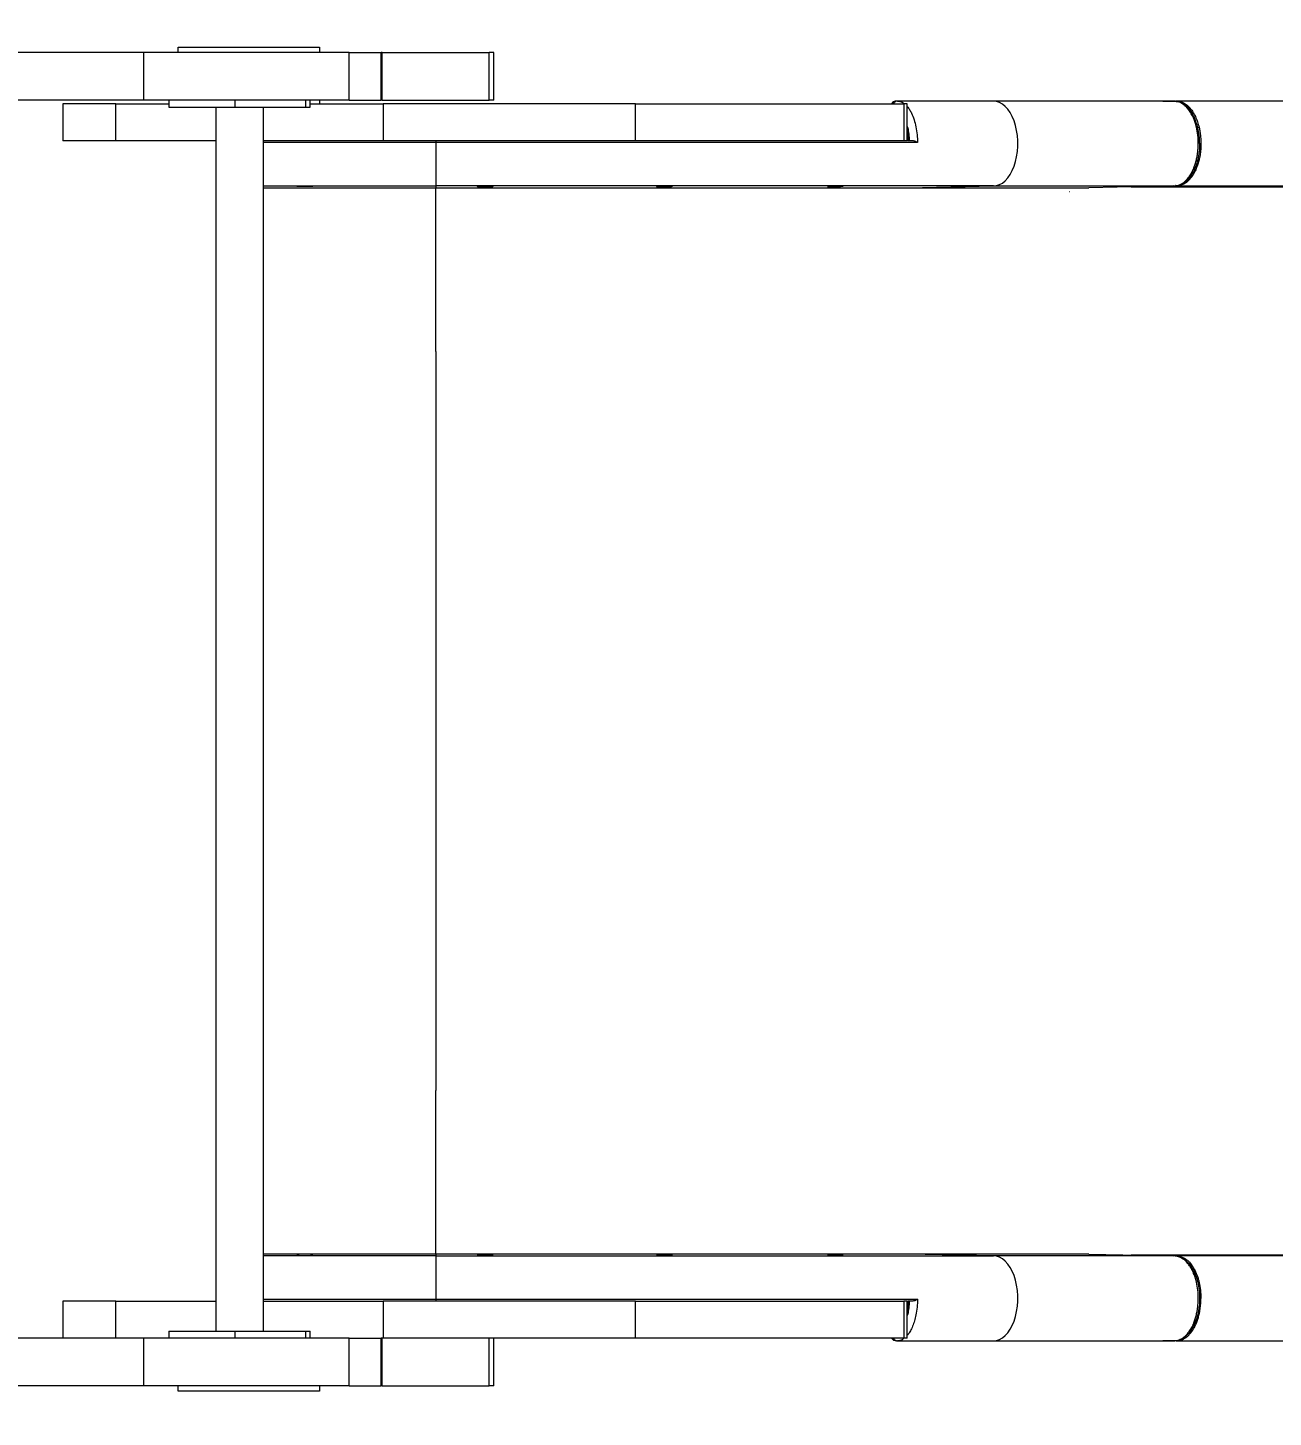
# Model space of a CAD drawing. Header units: millimetres. Extents: x -3294 to 3007, y -2309 to 2119.
# Drawn here: x -354 to 350, y -154 to 632 of the extents above; entities that cross this region are included whole.
import ezdxf

# ---------------------------------------------------------------- set-up
doc = ezdxf.new("R2010")
doc.units = ezdxf.units.MM
doc.linetypes.add('HIDDEN', pattern=[1.905, 1.27, -0.635])
for name, color, linetype in [('DIKOM_ОБЪЕКТ', 7, 'Continuous'), ('DIKOM_РАЗМЕР_ЗОНА', 7, 'Continuous'), ('DIKOM_РАЗМЕР_ОБЪЕКТА', 7, 'Continuous')]:
    doc.layers.add(name, color=color, linetype=linetype)
doc.styles.add('style1', font='arialbd.ttf', dxfattribs={"width": 0.8})
doc.dimstyles.new('1-50', dxfattribs={"dimtxt": 300, "dimasz": 200, "dimexe": 100, "dimexo": 0, "dimgap": 100, "dimtad": 1, "dimtxsty": 'style1', "dimcen": 200, "dimclrd": 7, "dimclre": 7, "dimclrt": 7, "dimadec": 1, "dimazin": 2, "dimtfac": 1, "dimtmove": 0, "dimatfit": 2, "dimfxl": 0, "dimlwd": 25, "dimlwe": 18, "dimarcsym": 0})

# ---------------------------------------------------------------- blocks, each defined once
blk = doc.blocks.new('A$C1efe00ee')
at = {"color": 7, "linetype": 'Continuous', "lineweight": 15}
for p, q in [((804.94, 757), (502.39, 757)), ((804.94, 730), (804.94, 757)), ((921.13, 757), (804.94, 757)), ((824.39, 757), (824.39, 760)), ((824.39, 760), (904.39, 760)), ((904.39, 760), (904.39, 757)), ((921.13, 730), (921.13, 757)), ((921.13, 757), (939.14, 757)), ((939.14, 730), (939.14, 757)), ((939.76, 757), (939.14, 757)), ((939.76, 730), (939.76, 757)), ((939.76, 757), (1000.36, 757)), ((1000.36, 730), (1000.36, 757)), ((1002.93, 757), (1000.36, 757)), ((1002.93, 730), (1002.93, 757)), ((804.94, 730), (502.39, 730)), ((759.11, 728), (759.11, 707)), ((789.11, 728), (759.11, 728)), ((789.11, 707), (789.11, 728)), ((789.11, 728), (819.11, 728)), ((921.13, 730), (804.94, 730)), ((819.11, 730), (819.11, 726)), ((819.11, 726), (856.43, 726)), ((845.61, 726), (845.61, 34)), ((856.43, 730), (856.43, 726)), ((856.43, 726), (896.43, 726)), ((872.61, 34), (872.61, 726)), ((896.43, 730), (896.43, 726)), ((896.43, 726), (899.11, 726)), ((899.11, 726), (899.11, 730)), ((899.11, 728), (940.26, 728)), ((904.39, 730), (904.39, 728)), ((921.13, 730), (939.14, 730)), ((939.76, 730), (939.14, 730)), ((939.76, 730), (1000.36, 730)), ((940.26, 728), (940.26, 707)), ((1083.02, 728), (940.26, 728)), ((1002.93, 730), (1000.36, 730)), ((1083.02, 707), (1083.02, 728)), ((1083.02, 728), (1234.88, 728)), ((1231.28, 729.5), (1230.71, 729.5)), ((1234.88, 728), (1234.88, 707)), ((1236.77, 728), (1234.88, 728)), ((1236.77, 707), (1236.77, 728)), ((1379.74, 729.5), (1285.54, 729.5)), ((1381.38, 729.5), (1379.74, 729.5)), ((1387.58, 729.5), (1379.74, 729.5)), ((1381.38, 729.5), (1389.09, 729.5)), ((1544.39, 729.5), (1389.09, 729.5)), ((789.11, 707), (759.11, 707)), ((845.61, 707), (789.11, 707)), ((940.26, 707), (872.61, 707)), ((1083.02, 707), (940.26, 707)), ((970.07, 707), (970.07, 706.02)), ((970.07, 706.02), (970.07, 681.5)), ((1242.56, 706.02), (970.07, 706.02)), ((1234.88, 707), (1083.02, 707)), ((1236.77, 707), (1234.88, 707)), ((1240, 707), (1237.25, 707)), ((1402.11, 705.5), (1402.85, 705.5)), ((872.61, 681.5), (970.07, 681.5)), ((1285.54, 681.5), (970.07, 681.5)), ((970.07, 681.5), (970.07, 680.5)), ((970.07, 680.5), (1237.36, 680.5)), ((970.07, 588), (970.07, 680.5)), ((1237.36, 680.5), (1285.54, 681.5)), ((1237.36, 680.5), (1339.4, 680.5)), ((1285.54, 681.5), (1387.58, 681.5)), ((1328.34, 678.35), (1328.53, 678.43)), ((1387.58, 681.5), (1339.4, 680.5)), ((1386.08, 681.47), (1389.09, 681.5)), ((1389.09, 681.5), (1544.39, 681.5)), ((970.07, 588), (970.07, 170)), ((970.07, 77.5), (970.07, 170)), ((970.07, 76.5), (872.61, 76.5)), ((970.07, 77.5), (970.07, 76.5)), ((1237.36, 77.5), (970.07, 77.5)), ((970.07, 76.5), (970.07, 51.98)), ((970.07, 76.5), (1285.54, 76.5)), ((1285.54, 76.5), (1237.36, 77.5)), ((1339.4, 77.5), (1237.36, 77.5)), ((1387.58, 76.5), (1285.54, 76.5)), ((1339.4, 77.5), (1387.58, 76.5)), ((1389.09, 76.5), (1386.08, 76.53)), ((1544.39, 76.5), (1389.09, 76.5)), ((759.11, 51), (759.11, 30)), ((789.11, 51), (759.11, 51)), ((789.11, 30), (789.11, 51)), ((789.11, 51), (845.61, 51)), ((872.61, 51), (940.26, 51)), ((940.26, 51), (940.26, 30)), ((1083.02, 51), (940.26, 51)), ((970.07, 51.98), (1242.56, 51.98)), ((970.07, 51.98), (970.07, 51)), ((1083.02, 30), (1083.02, 51)), ((1083.02, 51), (1234.88, 51)), ((1234.88, 51), (1234.88, 30)), ((1236.77, 51), (1234.88, 51)), ((1236.77, 30), (1236.77, 51)), ((1240, 51), (1237.11, 51)), ((819.11, 34), (819.11, 30)), ((819.11, 34), (856.43, 34)), ((856.43, 34), (856.43, 30)), ((856.43, 34), (896.43, 34)), ((896.43, 34), (896.43, 30)), ((896.43, 34), (899.11, 34)), ((899.11, 30), (899.11, 34)), ((804.94, 30), (502.39, 30)), ((804.94, 3), (804.94, 30)), ((921.13, 30), (804.94, 30)), ((921.13, 3), (921.13, 30)), ((921.13, 30), (939.14, 30)), ((939.14, 3), (939.14, 30)), ((939.27, 30), (939.14, 30)), ((940.26, 30), (939.27, 30)), ((939.76, 3), (939.76, 30)), ((1083.02, 30), (940.26, 30)), ((1000.36, 3), (1000.36, 30)), ((1002.93, 3), (1002.93, 30)), ((1234.88, 30), (1083.02, 30)), ((1230.71, 28.5), (1231.28, 28.5)), ((1236.77, 30), (1234.88, 30)), ((1285.54, 28.5), (1379.74, 28.5)), ((1379.74, 28.5), (1381.38, 28.5)), ((1379.74, 28.5), (1387.58, 28.5)), ((1389.09, 28.5), (1381.38, 28.5)), ((1388.93, 28.52), (1389.2, 28.52)), ((1389.09, 28.5), (1544.39, 28.5)), ((804.94, 3), (502.39, 3)), ((921.13, 3), (804.94, 3)), ((824.39, 0), (824.39, 3)), ((904.39, 3), (904.39, 0)), ((921.13, 3), (939.14, 3)), ((939.76, 3), (939.14, 3)), ((939.76, 3), (1000.36, 3)), ((1002.93, 3), (1000.36, 3)), ((904.39, 0), (824.39, 0))]:
    blk.add_line(p, q, dxfattribs=at)
at = {"color": 8, "linetype": 'Continuous', "lineweight": 15}
for p, q in [((970.07, 706.02), (872.61, 706.02)), ((872.61, 680.5), (970.07, 680.5)), ((1363.37, 681), (1495.89, 681)), ((970.07, 77.5), (872.61, 77.5)), ((1495.89, 77), (1363.37, 77)), ((872.61, 51.98), (970.07, 51.98))]:
    blk.add_line(p, q, dxfattribs=at)
at = {"color": 7, "linetype": 'Continuous', "lineweight": 15, "flags": 128}
for points in [[(1285.54, 681.5), (1287.26, 681.69), (1288.96, 682.25), (1290.6, 683.19), (1292.17, 684.47), (1293.63, 686.08), (1294.96, 688), (1296.14, 690.2), (1297.16, 692.64), (1297.99, 695.28), (1298.63, 698.08), (1299.06, 701), (1299.28, 703.99), (1299.28, 707.01), (1299.06, 710), (1298.63, 712.92), (1297.99, 715.72), (1297.16, 718.36), (1296.14, 720.8), (1294.96, 723), (1293.63, 724.92), (1292.17, 726.53), (1290.6, 727.81), (1288.96, 728.75), (1287.26, 729.31), (1285.54, 729.5)], [(1285.54, 28.5), (1287.26, 28.69), (1288.96, 29.25), (1290.6, 30.19), (1292.17, 31.47), (1293.63, 33.08), (1294.96, 35), (1296.14, 37.2), (1297.16, 39.64), (1297.99, 42.28), (1298.63, 45.08), (1299.06, 48), (1299.28, 50.99), (1299.28, 54.01), (1299.06, 57), (1298.63, 59.92), (1297.99, 62.72), (1297.16, 65.36), (1296.14, 67.8), (1294.96, 70), (1293.63, 71.92), (1292.17, 73.53), (1290.6, 74.81), (1288.96, 75.75), (1287.26, 76.31), (1285.54, 76.5)]]:
    blk.add_lwpolyline(points, dxfattribs=at)
at = {"color": 7, "linetype": 'Continuous', "lineweight": 15}
for centre, radius, start, end in [((1230.66, 726.1), 3.4, 90, 146.02552), ((1401.86, 711.88), 2.8, 91.06347, 106.28626), ((1401.86, 699.12), 2.8, 253.70151, 268.94875), ((1398.87, 689.97), 1.45, 238.89916, 268.05548), ((1230.66, 31.9), 3.4, 213.97448, 270)]:
    blk.add_arc(centre, radius, start, end, dxfattribs=at)
at = {"color": 8, "linetype": 'Continuous', "lineweight": 15}
for centre, radius, start, end in [((1230.78, 726.56), 2.94, 91.43809, 150.70141), ((1231.35, 726.56), 2.94, 91.43709, 150.70362), ((1230.77, 31.42), 2.92, 209.09477, 268.76574), ((1231.34, 31.42), 2.92, 209.0919, 268.76739)]:
    blk.add_arc(centre, radius, start, end, dxfattribs=at)
at = {"color": 7, "linetype": 'Continuous', "lineweight": 15}
for centre in [(896.06, 681.32), (896.06, 76.68)]:
    blk.add_ellipse(centre, major_axis=(4.5, 0), ratio=0.011921, dxfattribs=at)
for points, knots in [([(1285.54, 729.5), (1279.68, 729.5), (1267.98, 729.5), (1249.87, 729.5), (1237.48, 729.5), (1231.28, 729.5)], [0, 0, 0, 0, 0.333417, 0.666583, 1, 1, 1, 1]), ([(1387.58, 681.5), (1388.06, 681.53), (1388.95, 681.57), (1390.14, 681.89), (1391.08, 682.27), (1391.77, 682.63), (1392.32, 682.96), (1392.99, 683.41), (1393.85, 684.1), (1394.8, 685.04), (1395.71, 686.1), (1396.49, 687.17), (1397.05, 688.07), (1397.45, 688.77), (1397.78, 689.36), (1398.12, 690.05), (1398.42, 690.7), (1398.66, 691.25), (1399.08, 692.27), (1399.67, 693.93), (1400.3, 696.2), (1400.76, 698.43), (1401.1, 700.76), (1401.3, 703.09), (1401.39, 706.32), (1401.17, 710.21), (1400.56, 713.73), (1399.94, 716.11), (1399.55, 717.38), (1399.15, 718.53), (1398.66, 719.79), (1398.08, 721.06), (1397.41, 722.33), (1396.74, 723.44), (1396.01, 724.5), (1395.1, 725.64), (1394.02, 726.77), (1392.38, 728.08), (1390.23, 729.24), (1388.49, 729.41), (1387.58, 729.5)], [0, 0, 0, 0, 0.033427, 0.061267, 0.083517, 0.100176, 0.111237, 0.124487, 0.149577, 0.177104, 0.200204, 0.225182, 0.246058, 0.253413, 0.264244, 0.27855, 0.289672, 0.297432, 0.306322, 0.339766, 0.375081, 0.406359, 0.433788, 0.470591, 0.500221, 0.562475, 0.624949, 0.645719, 0.666489, 0.682273, 0.699231, 0.727145, 0.746655, 0.767737, 0.791512, 0.812542, 0.845106, 0.87923, 0.937345, 1, 1, 1, 1]), ([(1389.09, 729.5), (1389.06, 729.5), (1389, 729.5), (1388.92, 729.48), (1388.84, 729.45), (1388.76, 729.42), (1388.68, 729.37), (1388.6, 729.3), (1388.54, 729.24), (1388.51, 729.21)], [0, 0, 0, 0, 0.132135, 0.26441, 0.396528, 0.528707, 0.660906, 0.79307, 1, 1, 1, 1]), ([(1401.07, 714.57), (1400.79, 715.62), (1400.23, 717.73), (1399.06, 720.58), (1397.68, 723.12), (1396.1, 725.27), (1394.35, 727.01), (1392.47, 728.26), (1390.51, 729.06), (1389.18, 729.16), (1388.51, 729.21)], [0, 0, 0, 0, 0.124392, 0.249617, 0.374288, 0.499232, 0.624881, 0.750179, 0.874552, 1, 1, 1, 1]), ([(1389.09, 729.5), (1389.26, 729.5), (1389.6, 729.49), (1390.11, 729.44), (1390.61, 729.36), (1391.11, 729.25), (1391.65, 729.09), (1392.31, 728.85), (1392.99, 728.53), (1393.63, 728.16), (1394.18, 727.81), (1394.71, 727.41), (1395.24, 726.98), (1395.75, 726.51), (1396.25, 726), (1396.6, 725.62), (1396.92, 725.24), (1397.35, 724.72), (1397.97, 723.87), (1398.6, 722.86), (1399.18, 721.84), (1399.98, 720.25), (1400.95, 717.9), (1401.52, 715.76), (1401.81, 714.68)], [0, 0, 0, 0, 0.031382, 0.06276, 0.094136, 0.125517, 0.154785, 0.196203, 0.249759, 0.285567, 0.321374, 0.357184, 0.392991, 0.428802, 0.464609, 0.500421, 0.504183, 0.535775, 0.597797, 0.649836, 0.694891, 0.749723, 0.87486, 1, 1, 1, 1]), ([(1236.77, 712.26), (1236.82, 712.04), (1237.01, 711.11), (1237.17, 709.26), (1237.23, 707.64), (1237.26, 706.8)], [0, 0, 0, 0, 0.130094, 0.547856, 1, 1, 1, 1]), ([(1402.11, 705.5), (1402.06, 707.06), (1401.98, 710.17), (1401.37, 713.11), (1401.07, 714.57)], [0, 0, 0, 0, 0.501041, 1, 1, 1, 1]), ([(1401.81, 714.68), (1401.9, 714.27), (1402.09, 713.43), (1402.32, 712.15), (1402.5, 710.95), (1402.65, 709.7), (1402.77, 708.27), (1402.84, 706.82), (1402.85, 705.85), (1402.85, 705.5)], [0, 0, 0, 0, 0.142559, 0.285121, 0.427678, 0.53758, 0.693165, 0.886981, 1, 1, 1, 1]), ([(1242.56, 706.02), (1242.17, 706.25), (1241.57, 706.6), (1240.66, 706.94), (1240.2, 706.98), (1240, 707)], [0, 0, 0, 0, 0.499508, 0.776238, 1, 1, 1, 1]), ([(1402.11, 705.5), (1402.06, 703.95), (1401.98, 700.83), (1401.37, 697.9), (1401.07, 696.43)], [0, 0, 0, 0, 0.498953, 1, 1, 1, 1]), ([(1402.85, 705.5), (1402.85, 705.05), (1402.84, 704.16), (1402.78, 702.82), (1402.68, 701.59), (1402.54, 700.33), (1402.34, 698.93), (1402.09, 697.54), (1401.88, 696.65), (1401.81, 696.32)], [0, 0, 0, 0, 0.14255, 0.285116, 0.427675, 0.537591, 0.693168, 0.88698, 1, 1, 1, 1]), ([(1401.07, 696.43), (1400.69, 695.02), (1399.93, 692.21), (1398.73, 689.89), (1398.12, 688.74)], [0, 0, 0, 0, 0.498954, 1, 1, 1, 1]), ([(1401.81, 696.32), (1401.7, 695.9), (1401.5, 695.08), (1401.14, 693.89), (1400.78, 692.82), (1400.38, 691.75), (1399.89, 690.59), (1399.35, 689.47), (1398.96, 688.78), (1398.82, 688.53)], [0, 0, 0, 0, 0.14257, 0.285122, 0.427689, 0.537579, 0.693159, 0.886977, 1, 1, 1, 1]), ([(1002.56, 681.32), (1002.51, 681.32), (1002.41, 681.3), (1001.63, 681.29), (1000.49, 681.27), (999.07, 681.27), (997.53, 681.26), (996.05, 681.27), (994.8, 681.28), (993.92, 681.29), (993.59, 681.31), (993.53, 681.32), (993.73, 681.33), (994.48, 681.35), (995.63, 681.36), (997.05, 681.37), (998.59, 681.37), (1000.07, 681.37), (1001.32, 681.36), (1002.2, 681.34), (1002.53, 681.33), (1002.55, 681.32), (1002.56, 681.32)], [0, 0, 0, 0, 0.053684, 0.107379, 0.161069, 0.214755, 0.268437, 0.322119, 0.375796, 0.429483, 0.48317, 0.499992, 0.553685, 0.60738, 0.66107, 0.714756, 0.768438, 0.822121, 0.875802, 0.929483, 0.983169, 1, 1, 1, 1]), ([(1103.95, 681.33), (1103.9, 681.33), (1103.8, 681.31), (1103.03, 681.3), (1101.88, 681.28), (1100.46, 681.27), (1098.92, 681.26), (1097.44, 681.27), (1096.19, 681.27), (1095.31, 681.28), (1094.99, 681.3), (1094.93, 681.31), (1095.12, 681.32), (1095.87, 681.34), (1097.02, 681.36), (1098.45, 681.37), (1099.98, 681.37), (1101.46, 681.37), (1102.71, 681.37), (1103.59, 681.35), (1103.93, 681.34), (1103.95, 681.33), (1103.95, 681.33)], [0, 0, 0, 0, 0.053693, 0.107381, 0.161074, 0.214762, 0.268448, 0.322127, 0.375813, 0.429492, 0.483178, 0.5, 0.553693, 0.607382, 0.661073, 0.714762, 0.768447, 0.822127, 0.875812, 0.929492, 0.983178, 1, 1, 1, 1]), ([(1200.59, 681.34), (1200.54, 681.34), (1200.44, 681.32), (1199.67, 681.31), (1198.52, 681.29), (1197.1, 681.28), (1195.56, 681.27), (1194.08, 681.26), (1192.83, 681.27), (1191.95, 681.28), (1191.63, 681.29), (1191.56, 681.3), (1191.76, 681.31), (1192.51, 681.33), (1193.66, 681.35), (1195.08, 681.36), (1196.62, 681.37), (1198.1, 681.37), (1199.35, 681.37), (1200.23, 681.36), (1200.56, 681.35), (1200.59, 681.34), (1200.59, 681.34)], [0, 0, 0, 0, 0.053692, 0.107387, 0.161079, 0.214769, 0.268456, 0.322138, 0.375823, 0.4295, 0.483185, 0.500007, 0.553699, 0.607386, 0.661079, 0.714768, 0.768456, 0.822139, 0.875818, 0.929502, 0.983187, 1, 1, 1, 1]), ([(1389.09, 681.5), (1389.04, 681.5), (1388.93, 681.51), (1388.77, 681.57), (1388.63, 681.66), (1388.55, 681.75), (1388.51, 681.79)], [0, 0, 0, 0, 0.250043, 0.500032, 0.750017, 1, 1, 1, 1]), ([(1389.73, 681.54), (1389.67, 681.53), (1389.5, 681.5), (1389.3, 681.5), (1389.15, 681.5), (1389.1, 681.5), (1389.09, 681.5)], [0, 0, 0, 0, 0.283871, 0.783894, 0.927445, 1, 1, 1, 1]), ([(1002.56, 76.68), (1002.51, 76.67), (1002.41, 76.66), (1001.63, 76.64), (1000.49, 76.63), (999.07, 76.63), (997.53, 76.63), (996.05, 76.63), (994.8, 76.64), (993.92, 76.66), (993.59, 76.67), (993.53, 76.69), (993.73, 76.7), (994.48, 76.72), (995.63, 76.73), (997.05, 76.73), (998.59, 76.73), (1000.07, 76.73), (1001.32, 76.72), (1002.2, 76.7), (1002.53, 76.69), (1002.55, 76.68), (1002.56, 76.68)], [0, 0, 0, 0, 0.053692, 0.107386, 0.161076, 0.21476, 0.268441, 0.322123, 0.375801, 0.429489, 0.483176, 0.500007, 0.553691, 0.607385, 0.661074, 0.714759, 0.768441, 0.82212, 0.875802, 0.929491, 0.983178, 1, 1, 1, 1]), ([(1103.95, 76.67), (1103.9, 76.66), (1103.8, 76.65), (1103.03, 76.64), (1101.88, 76.63), (1100.46, 76.63), (1098.92, 76.63), (1097.44, 76.64), (1096.19, 76.65), (1095.31, 76.67), (1094.99, 76.68), (1094.93, 76.7), (1095.12, 76.71), (1095.87, 76.72), (1097.02, 76.73), (1098.45, 76.74), (1099.98, 76.73), (1101.46, 76.72), (1102.71, 76.71), (1103.59, 76.69), (1103.93, 76.68), (1103.95, 76.67), (1103.95, 76.67)], [0, 0, 0, 0, 0.053692, 0.107378, 0.161067, 0.214749, 0.26843, 0.322111, 0.37579, 0.429481, 0.483169, 0.5, 0.553692, 0.607378, 0.661066, 0.714749, 0.768429, 0.822111, 0.875791, 0.929481, 0.983169, 1, 1, 1, 1]), ([(1200.59, 76.66), (1200.54, 76.65), (1200.44, 76.64), (1199.67, 76.63), (1198.52, 76.63), (1197.1, 76.63), (1195.56, 76.63), (1194.08, 76.65), (1192.83, 76.66), (1191.95, 76.68), (1191.63, 76.69), (1191.56, 76.71), (1191.76, 76.72), (1192.51, 76.73), (1193.66, 76.74), (1195.08, 76.73), (1196.62, 76.73), (1198.1, 76.72), (1199.35, 76.7), (1200.23, 76.68), (1200.56, 76.67), (1200.59, 76.66), (1200.59, 76.66)], [0, 0, 0, 0, 0.053682, 0.107375, 0.161055, 0.21474, 0.268419, 0.322102, 0.375784, 0.429476, 0.483164, 0.499995, 0.553686, 0.607372, 0.661058, 0.714738, 0.768418, 0.822101, 0.875788, 0.929473, 0.983169, 1, 1, 1, 1]), ([(1387.58, 28.5), (1387.72, 28.5), (1388.34, 28.51), (1389.36, 28.66), (1390.64, 29.07), (1391.82, 29.63), (1393.11, 30.47), (1394.49, 31.67), (1395.92, 33.32), (1396.93, 34.84), (1397.61, 36.04), (1398, 36.8), (1398.34, 37.51), (1398.63, 38.18), (1399.08, 39.25), (1399.68, 40.94), (1400.3, 43.21), (1400.76, 45.44), (1401.1, 47.76), (1401.3, 50.09), (1401.39, 53.32), (1401.17, 57.21), (1400.56, 60.74), (1399.94, 63.13), (1399.55, 64.39), (1399.15, 65.54), (1398.65, 66.8), (1398.08, 68.05), (1397.48, 69.19), (1396.94, 70.11), (1396.39, 70.96), (1395.81, 71.75), (1394.69, 73.13), (1393.45, 74.29), (1392.22, 75.1), (1391.59, 75.47), (1390.75, 75.88), (1389.37, 76.37), (1388.24, 76.45), (1387.58, 76.5)], [0, 0, 0, 0, 0.009601, 0.043177, 0.070716, 0.099643, 0.127902, 0.166323, 0.206137, 0.246548, 0.259176, 0.273103, 0.287195, 0.295985, 0.306436, 0.339821, 0.375177, 0.406454, 0.433837, 0.470442, 0.50001, 0.562512, 0.625099, 0.645853, 0.666606, 0.682343, 0.699287, 0.727287, 0.745785, 0.761121, 0.779669, 0.796577, 0.812158, 0.875248, 0.893487, 0.902943, 0.921334, 0.954473, 1, 1, 1, 1]), ([(1389.09, 76.5), (1389.04, 76.5), (1388.93, 76.49), (1388.77, 76.43), (1388.63, 76.34), (1388.55, 76.25), (1388.51, 76.21)], [0, 0, 0, 0, 0.25005, 0.50009, 0.75001, 1, 1, 1, 1]), ([(1390.29, 76.41), (1390.02, 76.44), (1389.57, 76.49), (1389.12, 76.48), (1388.95, 76.48)], [0, 0, 0, 0, 0.607112, 1, 1, 1, 1]), ([(1389.09, 76.5), (1389.57, 76.47), (1390.46, 76.43), (1391.65, 76.11), (1392.59, 75.73), (1393.27, 75.37), (1393.84, 75.03), (1394.46, 74.61), (1395.19, 74.03), (1395.98, 73.29), (1396.75, 72.46), (1397.48, 71.55), (1398.12, 70.63), (1398.63, 69.8), (1399.28, 68.67), (1399.98, 67.24), (1400.75, 65.33), (1401.36, 63.46), (1402.06, 60.78), (1402.71, 57.14), (1402.8, 54.07), (1402.85, 52.5)], [0, 0, 0, 0, 0.066936, 0.122655, 0.167149, 0.200426, 0.222473, 0.250534, 0.29214, 0.333748, 0.375358, 0.416977, 0.458614, 0.490522, 0.513982, 0.585641, 0.640209, 0.699432, 0.756645, 0.874843, 1, 1, 1, 1]), ([(1237.26, 51.2), (1237.22, 50.11), (1237.16, 48.19), (1236.89, 46.37), (1236.77, 45.59)], [0, 0, 0, 0, 0.571002, 1, 1, 1, 1]), ([(1242.56, 51.98), (1242.17, 51.75), (1241.57, 51.4), (1240.66, 51.06), (1240.2, 51.02), (1240, 51)], [0, 0, 0, 0, 0.499504, 0.776245, 1, 1, 1, 1]), ([(1389.09, 28.5), (1389.69, 28.54), (1390.9, 28.62), (1392.61, 29.24), (1394.16, 30.13), (1395.53, 31.24), (1396.72, 32.48), (1397.75, 33.8), (1398.71, 35.28), (1399.63, 36.99), (1400.51, 39.02), (1401.26, 41.2), (1401.91, 43.63), (1402.43, 46.36), (1402.79, 49.38), (1402.83, 51.45), (1402.85, 52.5)], [0, 0, 0, 0, 0.0835, 0.166998, 0.241809, 0.310168, 0.375306, 0.43487, 0.486549, 0.553011, 0.622082, 0.687938, 0.755741, 0.835364, 0.916204, 1, 1, 1, 1]), ([(1231.28, 28.5), (1237.48, 28.5), (1249.87, 28.5), (1267.98, 28.5), (1279.68, 28.5), (1285.54, 28.5)], [0, 0, 0, 0, 0.333417, 0.666583, 1, 1, 1, 1]), ([(1388.71, 28.61), (1388.71, 28.61), (1388.74, 28.59), (1388.79, 28.57), (1388.87, 28.53), (1388.97, 28.51), (1389.04, 28.5), (1389.09, 28.5)], [0, 0, 0, 0, 0.016107, 0.231723, 0.447394, 0.66306, 1, 1, 1, 1])]:
    blk.add_open_spline(points, degree=3, knots=knots, dxfattribs=at)
at = {"color": 8, "linetype": 'Continuous', "lineweight": 15}
for points, knots in [([(1231.28, 729.5), (1231.72, 729.46), (1232.58, 729.39), (1233.86, 728.96), (1234.64, 728.32), (1235.03, 728)], [0, 0, 0, 0, 0.346663, 0.675418, 1, 1, 1, 1]), ([(1236.77, 726.46), (1236.78, 726.45), (1237.03, 726.18), (1237.48, 725.56), (1238.1, 724.63), (1238.66, 723.67), (1239.56, 721.91), (1240.67, 719.1), (1241.72, 714.95), (1242.4, 710.54), (1242.5, 707.52), (1242.56, 706.02)], [0, 0, 0, 0, 0.00231, 0.071158, 0.136246, 0.19757, 0.255137, 0.44763, 0.635938, 0.820062, 1, 1, 1, 1]), ([(1236.77, 715.19), (1236.85, 714.94), (1237.24, 713.6), (1237.67, 710.83), (1237.84, 708.28), (1237.92, 707)], [0, 0, 0, 0, 0.103807, 0.549642, 1, 1, 1, 1]), ([(1236.77, 713.42), (1236.93, 712.53), (1237.3, 710.47), (1237.39, 708.26), (1237.43, 707)], [0, 0, 0, 0, 0.429774, 1, 1, 1, 1]), ([(1398.82, 688.53), (1398.49, 687.99), (1397.84, 686.91), (1396.75, 685.51), (1395.68, 684.39), (1394.69, 683.55), (1393.71, 682.86), (1392.69, 682.3), (1391.66, 681.91), (1390.69, 681.64), (1390.07, 681.57), (1389.73, 681.54)], [0, 0, 0, 0, 0.133125, 0.266248, 0.398885, 0.499939, 0.591155, 0.711338, 0.814997, 0.900654, 1, 1, 1, 1]), ([(1398.12, 688.74), (1397.46, 687.7), (1396.13, 685.62), (1393.74, 683.52), (1391.94, 682.36), (1390.94, 682.21), (1390.83, 682.19)], [0, 0, 0, 0, 0.32063, 0.640382, 0.959897, 1, 1, 1, 1]), ([(1390.84, 75.81), (1390.94, 75.79), (1391.93, 75.64), (1393.73, 74.49), (1396.11, 72.37), (1398.18, 69.39), (1399.88, 65.78), (1401.15, 61.66), (1401.93, 57.18), (1402.19, 52.51), (1401.94, 47.85), (1401.15, 43.37), (1399.89, 39.25), (1398.19, 35.64), (1396.12, 32.65), (1393.75, 30.52), (1391.95, 29.36), (1390.95, 29.21), (1390.83, 29.19)], [0, 0, 0, 0, 0.008259, 0.078579, 0.148557, 0.218755, 0.288959, 0.358931, 0.429288, 0.499564, 0.570196, 0.64011, 0.710431, 0.780405, 0.85061, 0.920808, 0.990975, 1, 1, 1, 1]), ([(1242.56, 51.98), (1242.51, 50.48), (1242.4, 47.46), (1241.86, 43.96), (1241.31, 41.44), (1240.87, 39.8), (1240.36, 38.23), (1239.8, 36.73), (1238.98, 34.89), (1238, 33.06), (1237.13, 32.06), (1236.77, 31.65)], [0, 0, 0, 0, 0.180175, 0.364541, 0.439558, 0.515244, 0.591607, 0.66864, 0.746348, 0.897555, 1, 1, 1, 1]), ([(1237.92, 51), (1237.84, 49.72), (1237.67, 47.17), (1237.24, 44.4), (1236.85, 43.06), (1236.77, 42.81)], [0, 0, 0, 0, 0.450358, 0.896205, 1, 1, 1, 1]), ([(1236.77, 44.58), (1236.93, 45.47), (1237.3, 47.53), (1237.39, 49.74), (1237.43, 51)], [0, 0, 0, 0, 0.429774, 1, 1, 1, 1]), ([(1235.03, 30), (1234.64, 29.68), (1233.86, 29.04), (1232.58, 28.61), (1231.72, 28.54), (1231.28, 28.5)], [0, 0, 0, 0, 0.324108, 0.653089, 1, 1, 1, 1])]:
    blk.add_open_spline(points, degree=3, knots=knots, dxfattribs=at)
blk = doc.blocks.new('*D12')
at = {"layer": 'Defpoints', "color": 0, "transparency": 16777216}
for p in [(-1092.79, -101.54), (1007.21, -101.54), (1007.21, -677.77)]:
    blk.add_point(p, dxfattribs=at)
at = {"layer": 'DIKOM_РАЗМЕР_ОБЪЕКТА', "color": 7, "lineweight": 18, "transparency": 16777216}
for p, q in [((-1092.79, -101.54), (-1092.79, -777.77)), ((1007.21, -101.54), (1007.21, -777.77))]:
    blk.add_line(p, q, dxfattribs=at)
at = {"layer": 'DIKOM_РАЗМЕР_ОБЪЕКТА', "color": 7, "lineweight": 25, "transparency": 16777216}
blk.add_line((-892.79, -677.77), (807.21, -677.77), dxfattribs=at)
at = {"layer": 'DIKOM_РАЗМЕР_ОБЪЕКТА', "color": 7, "transparency": 16777216}
for points in [[(-892.79, -644.44), (-892.79, -711.11), (-1092.79, -677.77)], [(807.21, -644.44), (807.21, -711.11), (1007.21, -677.77)]]:
    blk.add_solid(points, dxfattribs=at)
at = {"layer": 'DIKOM_РАЗМЕР_ОБЪЕКТА', "color": 7, "transparency": 16777216, "insert": (-42.79, -424.6), "char_height": 300, "attachment_point": 5, "style": 'style1'}
blk.add_mtext('{\\fArial|b0|i0|c204|p34;2100}', dxfattribs=at)
blk = doc.blocks.new('*D10')
at = {"layer": 'Defpoints', "color": 0, "transparency": 16777216}
for p in [(-2592.79, 171.64), (3007.21, 171.64), (3007.21, -2209.1)]:
    blk.add_point(p, dxfattribs=at)
at = {"layer": 'DIKOM_РАЗМЕР_ЗОНА', "color": 7, "lineweight": 18, "transparency": 16777216}
for p, q in [((-2592.79, 171.64), (-2592.79, -2309.1)), ((3007.21, 171.64), (3007.21, -2309.1))]:
    blk.add_line(p, q, dxfattribs=at)
at = {"layer": 'DIKOM_РАЗМЕР_ЗОНА', "color": 7, "lineweight": 25, "transparency": 16777216}
blk.add_line((-2392.79, -2209.1), (2807.21, -2209.1), dxfattribs=at)
at = {"layer": 'DIKOM_РАЗМЕР_ЗОНА', "color": 7, "transparency": 16777216}
for points in [[(-2392.79, -2175.77), (-2392.79, -2242.44), (-2592.79, -2209.1)], [(2807.21, -2175.77), (2807.21, -2242.44), (3007.21, -2209.1)]]:
    blk.add_solid(points, dxfattribs=at)
at = {"layer": 'DIKOM_РАЗМЕР_ЗОНА', "color": 7, "transparency": 16777216, "insert": (207.21, -1955.93), "char_height": 300, "attachment_point": 5, "style": 'style1'}
blk.add_mtext('{\\fArial|b0|i0|c204|p34;5600}', dxfattribs=at)
blk = doc.blocks.new('*D11')
at = {"layer": 'Defpoints', "color": 0, "transparency": 16777216}
for p in [(1672.82, 2119.14), (-2843.76, -1635.86), (1672.82, -1635.86)]:
    blk.add_point(p, dxfattribs=at)
at = {"layer": 'DIKOM_РАЗМЕР_ЗОНА', "color": 7, "lineweight": 18, "transparency": 16777216}
for p, q in [((1672.82, 2119.14), (-2943.76, 2119.14)), ((1672.82, -1635.86), (-2943.76, -1635.86))]:
    blk.add_line(p, q, dxfattribs=at)
at = {"layer": 'DIKOM_РАЗМЕР_ЗОНА', "color": 7, "lineweight": 25, "transparency": 16777216}
blk.add_line((-2843.76, 1919.14), (-2843.76, -1435.86), dxfattribs=at)
at = {"layer": 'DIKOM_РАЗМЕР_ЗОНА', "color": 7, "transparency": 16777216}
for points in [[(-2877.09, 1919.14), (-2810.42, 1919.14), (-2843.76, 2119.14)], [(-2877.09, -1435.86), (-2810.42, -1435.86), (-2843.76, -1635.86)]]:
    blk.add_solid(points, dxfattribs=at)
at = {"layer": 'DIKOM_РАЗМЕР_ЗОНА', "color": 7, "transparency": 16777216, "insert": (-3097.03, 241.64), "char_height": 300, "attachment_point": 5, "rotation": 90, "style": 'style1'}
blk.add_mtext('{\\fArial|b0|i0|c204|p34;3755}', dxfattribs=at)

msp = doc.modelspace()

# ---------------------------------------------------------------- block references
at = {"layer": 'DIKOM_ОБЪЕКТ', "color": 7, "linetype": 'HIDDEN', "lineweight": 15}
msp.add_blockref('A$C1efe00ee', (-1093.408, -138.856), dxfattribs=at)

# ---------------------------------------------------------------- dimensions: what is measured, and where the dimension line sits
at = {"layer": 'DIKOM_РАЗМЕР_ЗОНА'}
dim = msp.add_linear_dim(base=(-2843.756, -1635.857), p1=(1672.82, 2119.143), p2=(1672.82, -1635.857), angle=90, text='{\\fArial|b0|i0|c204|p34;<>}', dimstyle='1-50', dxfattribs=at)
dim.commit()
dim.dimension.update_dxf_attribs({"geometry": '*D11', "text_midpoint": (-2843.756, 241.643), "dimtype": 160})
dim = msp.add_linear_dim(base=(3007.208, -2209.104), p1=(-2592.792, 171.643), p2=(3007.208, 171.643), text='{\\fArial|b0|i0|c204|p34;5600}', dimstyle='1-50', dxfattribs=at)
dim.commit()
dim.dimension.update_dxf_attribs({"geometry": '*D10', "text_midpoint": (207.208, -2209.104), "dimtype": 160})
at = {"layer": 'DIKOM_РАЗМЕР_ОБЪЕКТА'}
dim = msp.add_linear_dim(base=(1007.208, -677.772), p1=(-1092.792, -101.536), p2=(1007.208, -101.536), text='{\\fArial|b0|i0|c204|p34;<>}', dimstyle='1-50', dxfattribs=at)
dim.commit()
dim.dimension.update_dxf_attribs({"geometry": '*D12', "text_midpoint": (-42.792, -677.772), "dimtype": 160})

doc.saveas('drawing.dxf')
